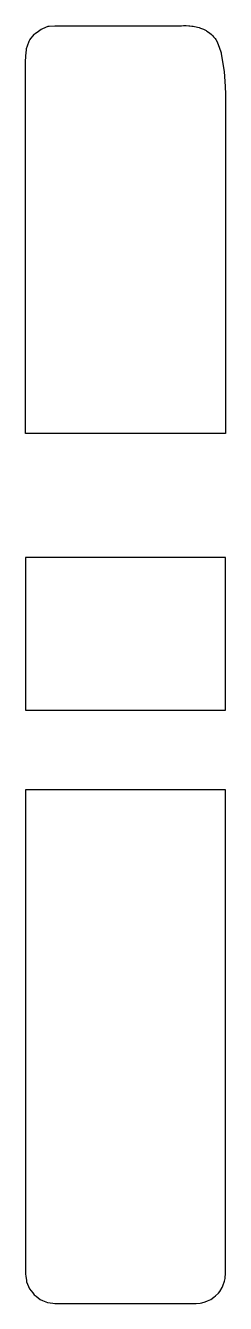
# Model space of a CAD drawing. Header units: metres. Extents: x 2.4 to 16, y -16 to 71.
import ezdxf

# ---------------------------------------------------------------- set-up
doc = ezdxf.new("R2010")
doc.units = ezdxf.units.M

msp = doc.modelspace()

# ---------------------------------------------------------------- linework, layer by layer
for p, q in [((3.018, 70.398), (3.181, 70.521)), ((3.181, 70.521), (3.452, 70.727)), ((3.452, 70.727), (3.524, 70.757)), ((3.524, 70.757), (3.778, 70.861)), ((3.778, 70.861), (3.934, 70.919)), ((3.934, 70.919), (3.999, 70.928)), ((3.999, 70.928), (4.4, 70.961)), ((4.4, 70.961), (9.296, 70.961)), ((9.296, 70.961), (13, 70.961)), ((13, 70.961), (13.147, 70.97)), ((13.147, 70.97), (13.24, 70.972)), ((13.24, 70.972), (13.322, 70.968)), ((13.322, 70.968), (13.5, 70.959)), ((13.5, 70.959), (13.524, 70.957)), ((13.524, 70.957), (13.574, 70.953)), ((13.574, 70.953), (13.709, 70.935)), ((13.709, 70.935), (13.809, 70.921)), ((13.809, 70.921), (13.902, 70.904)), ((13.902, 70.904), (14.017, 70.882)), ((14.017, 70.882), (14.1, 70.86)), ((14.1, 70.86), (14.207, 70.83)), ((14.207, 70.83), (14.3, 70.799)), ((14.3, 70.799), (14.369, 70.775)), ((14.369, 70.775), (14.498, 70.718)), ((14.498, 70.718), (14.681, 70.629)), ((14.681, 70.629), (14.705, 70.615)), ((14.705, 70.615), (14.772, 70.574)), ((14.772, 70.574), (14.881, 70.498)), ((14.881, 70.498), (14.916, 70.471)), ((14.916, 70.471), (15.044, 70.361)), ((2.473, 69.418), (2.539, 69.6)), ((2.539, 69.6), (2.651, 69.908)), ((2.651, 69.908), (2.673, 69.962)), ((2.673, 69.962), (2.698, 69.993)), ((2.698, 69.993), (2.99, 70.364)), ((2.99, 70.364), (3.018, 70.398)), ((15.044, 70.361), (15.118, 70.289)), ((15.118, 70.289), (15.198, 70.202)), ((15.198, 70.202), (15.291, 70.087)), ((15.291, 70.087), (15.338, 70.023)), ((15.338, 70.023), (15.434, 69.869)), ((15.434, 69.869), (15.47, 69.8)), ((15.47, 69.8), (15.574, 69.502)), ((2.403, 68.542), (2.445, 69.17)), ((2.445, 69.17), (2.454, 69.265)), ((2.454, 69.265), (2.473, 69.418)), ((15.574, 69.502), (15.7, 69.105)), ((15.7, 69.105), (15.71, 69.057)), ((15.71, 69.057), (15.921, 67.853)), ((2.4, 68.49), (2.403, 68.542)), ((2.4, 68.188), (2.4, 68.49)), ((2.4, 51.883), (2.4, 68.188)), ((15.921, 67.853), (15.979, 66.813)), ((15.979, 66.813), (15.992, 66.637)), ((15.992, 66.637), (16, 66.49)), ((16, 66.49), (16, 65.663)), ((16, 66.49), (16, 66.49)), ((16, 65.663), (16, 62.427)), ((16, 62.427), (16, 49.579)), ((2.4, 49.579), (2.4, 51.883)), ((2.4, 47.454), (2.4, 49.579)), ((16, 49.579), (16, 47.454)), ((2.4, 43.437), (2.4, 47.454)), ((16, 47.454), (16, 43.437)), ((2.4, 43.308), (2.4, 43.437)), ((2.4, 43.204), (2.4, 43.308)), ((15.634, 43.204), (2.4, 43.204)), ((16, 43.204), (15.634, 43.204)), ((16, 43.437), (16, 43.204)), ((2.766, 34.777), (2.4, 34.777)), ((2.4, 34.777), (2.4, 34.65)), ((2.4, 34.65), (2.4, 34.544)), ((2.4, 34.544), (2.4, 30.48)), ((16, 34.777), (2.766, 34.777)), ((16, 34.544), (16, 34.777)), ((16, 34.078), (16, 34.544)), ((16, 27.616), (16, 34.078)), ((2.4, 30.48), (2.4, 27.616)), ((2.4, 27.616), (2.4, 26.147)), ((16, 24.384), (16, 27.616)), ((2.4, 26.147), (2.4, 24.384)), ((2.4, 24.384), (7.474, 24.384)), ((7.474, 24.384), (16, 24.384)), ((16, 24.384), (16, 24.384)), ((10.926, 18.955), (2.4, 18.955)), ((2.4, 18.955), (2.4, 17.519)), ((16, 18.955), (10.926, 18.955)), ((16, 15.724), (16, 18.955)), ((2.4, 17.519), (2.4, 15.724)), ((2.4, 15.724), (2.4, 13.506)), ((16, 13.506), (16, 15.724)), ((2.4, 13.506), (2.4, 10.781)), ((16, 8.733), (16, 13.506)), ((2.4, 10.781), (2.4, 8.928)), ((2.4, 8.928), (2.4, 6.099)), ((16, 7.196), (16, 8.733)), ((16, -8.457), (16, 7.196)), ((2.4, 6.099), (2.4, 5.955)), ((2.4, 5.955), (2.4, 2.2)), ((2.4, 2.2), (2.4, 1.973)), ((2.4, 1.973), (2.4, 1.765)), ((2.4, 1.765), (2.4, 1.592)), ((2.4, 1.592), (2.4, -8.109)), ((2.4, -8.109), (2.4, -8.449)), ((2.4, -8.449), (2.4, -8.7)), ((16, -11.583), (16, -8.457)), ((2.4, -8.7), (2.4, -13.981)), ((16, -11.762), (16, -11.583)), ((16, -11.957), (16, -11.762)), ((16, -12.154), (16, -11.957)), ((16, -12.292), (16, -12.154)), ((16, -12.423), (16, -12.292)), ((16, -12.61), (16, -12.423)), ((16, -12.736), (16, -12.61)), ((16, -12.61), (16, -12.61)), ((16, -12.903), (16, -12.736)), ((16, -13.04), (16, -12.903)), ((16, -14), (16, -13.04)), ((2.4, -13.981), (2.4, -14)), ((2.4, -14), (2.408, -14.133)), ((2.408, -14.133), (2.457, -14.436)), ((2.457, -14.436), (2.468, -14.518)), ((2.468, -14.518), (2.605, -14.847)), ((15.824, -14.801), (15.941, -14.48)), ((15.941, -14.48), (15.973, -14.3)), ((15.973, -14.3), (15.98, -14.265)), ((15.98, -14.265), (15.987, -14.213)), ((15.987, -14.213), (16, -14)), ((2.605, -14.847), (2.668, -15)), ((2.668, -15), (2.885, -15.283)), ((2.885, -15.283), (2.986, -15.414)), ((2.986, -15.414), (3.117, -15.515)), ((3.117, -15.515), (3.401, -15.733)), ((14.998, -15.733), (15.211, -15.582)), ((15.211, -15.582), (15.334, -15.488)), ((15.334, -15.488), (15.522, -15.293)), ((15.522, -15.293), (15.609, -15.18)), ((15.609, -15.18), (15.774, -14.922)), ((15.774, -14.922), (15.824, -14.801)), ((3.401, -15.733), (3.554, -15.796)), ((3.554, -15.796), (3.882, -15.932)), ((3.882, -15.932), (4.081, -15.958)), ((4.081, -15.958), (4.246, -15.985)), ((4.246, -15.985), (4.4, -16)), ((4.4, -16), (12.158, -16)), ((12.158, -16), (14, -16)), ((14, -16), (14.272, -15.977)), ((14.272, -15.977), (14.399, -15.957)), ((14.399, -15.957), (14.618, -15.901)), ((14.618, -15.901), (14.782, -15.833)), ((14.782, -15.833), (14.998, -15.733))]:
    msp.add_line(p, q)

doc.saveas('drawing.dxf')
